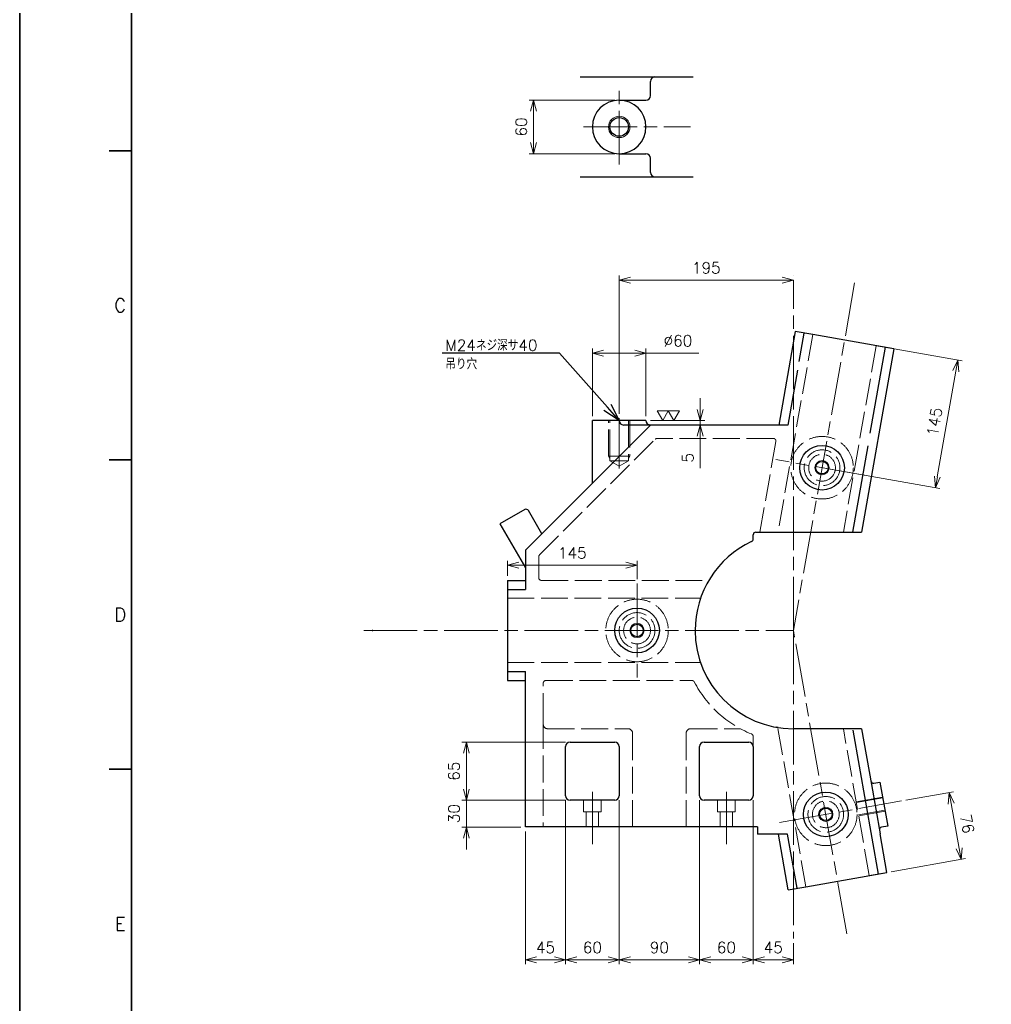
# Model space of a CAD drawing. Header units: millimetres. Extents: x 0 to 4205, y 0 to 2970.
# Drawn here: x 0 to 1088, y 1222 to 2324 of the extents above; entities that cross this region are included whole.
import ezdxf
from ezdxf import colors
from ezdxf.entities.mleader import LeaderData, LeaderLine
from ezdxf.enums import TextEntityAlignment as Align
from ezdxf.math import Vec2, Vec3

# ---------------------------------------------------------------- set-up
doc = ezdxf.new("R2010")
doc.units = ezdxf.units.MM
doc.header["$LTSCALE"] = 5
doc.linetypes.add('AM_ISO02W050', pattern=[7.5, 6, -1.5])
doc.linetypes.add('AM_ISO08W050', pattern=[18, 12, -1.5, 3, -1.5])
doc.layers.get('0').update_dxf_attribs({"lineweight": 0})
doc.layers.get('Defpoints').update_dxf_attribs({"lineweight": 0})
doc.layers.add('A0', color=7, linetype='Continuous')
for name, color, linetype, lineweight in [('AM_0', 7, 'Continuous', 25), ('AM_3', 6, 'AM_ISO02W050', 13), ('AM_4', 4, 'Continuous', 13), ('AM_5', 3, 'Continuous', 13), ('AM_7', 4, 'AM_ISO08W050', 13), ('AUX', 7, 'Continuous', 35)]:
    doc.layers.add(name, color=color, linetype=linetype, lineweight=lineweight)
doc.styles.get("Standard").update_dxf_attribs({"font": 'romans.shx', "bigfont": 'japanese.shx'})
doc.dimstyles.new('AM_JIS', dxfattribs={"dimtxt": 2.5, "dimasz": 2.5, "dimexe": 1, "dimexo": 1, "dimgap": 1.5, "dimtad": 3, "dimdec": 3, "dimdsep": 46, "dimtxsty": 'Standard', "dimblk": 'OPEN30', "dimcen": 0, "dimclrd": 256, "dimclre": 256, "dimclrt": 2, "dimadec": 0, "dimazin": 2, "dimtp": 0.1, "dimtm": 0.1, "dimtfac": 0.71, "dimtdec": 3, "dimtix": 1, "dimtmove": 0, "dimatfit": 3, "dimldrblk": 'OPEN30', "dimfxl": 1, "dimlwd": -1, "dimlwe": -1, "dimarcsym": 0})

# ---------------------------------------------------------------- blocks, each defined once
blk = doc.blocks.new('B1004_MetricCoarse_1_2')
at = {"layer": 'AM_3'}
for p, q in [((40, 12), (0, 12)), ((40, 12), (40, 10.4)), ((40, 12), (42.8, 10.4)), ((40, 10.4), (0, 10.4)), ((40, 10.4), (40, -10.4)), ((40, 10.4), (42.8, 10.4)), ((45, 10.4), (42.8, 10.4)), ((45, -10.4), (45, 10.4)), ((51, 0), (45, 10.4)), ((45, -10.4), (51, 0)), ((0, -10.4), (40, -10.4)), ((40, -12), (42.8, -10.4)), ((40, -10.4), (40, -12)), ((40, -10.4), (42.8, -10.4)), ((42.8, -10.4), (45, -10.4)), ((0, -12), (40, -12))]:
    blk.add_line(p, q, dxfattribs=at)
at = {"layer": 'AM_7'}
blk.add_line((-2.5, 0), (53.5, 0), dxfattribs=at)
at = {"layer": 'AM_3'}
for tag, p, flags in [('IDENT', (0, 0), 3), ('NAME', (0, -1), 1), ('WEIGHT', (0, -9), 1), ('NAME1', (0, -2), 1), ('DEVICE', (0, -3), 1), ('DEVICE1', (0, -4), 1), ('PARTS_NO', (0, -5), 1), ('BOMCOUNT', (0, -6), 1), ('MATERIAL', (0, -7), 1), ('PRICE', (0, -8), 1), ('PROCESS', (0, -10), 1), ('MAKER', (0, -11), 1), ('ITEM1', (0, -12), 1), ('ITEM2', (0, -13), 1), ('ITEM3', (0, -14), 1), ('ITEM4', (0, -15), 1), ('ITEM5', (0, -16), 1), ('ITEM6', (0, -17), 1), ('ITEM7', (0, -18), 1), ('ITEM8', (0, -19), 1), ('ITEM9', (0, -20), 1)]:
    blk.add_attdef(tag, p, '', height=1, dxfattribs=dict(at, flags=flags))
blk = doc.blocks.new('_Open30')
at = {"color": 0, "linetype": 'ByBlock', "lineweight": -2}
for p, q in [((-1, 0.268), (0, 0)), ((0, 0), (-1, -0.268)), ((0, 0), (-1, 0))]:
    blk.add_line(p, q, dxfattribs=at)
blk = doc.blocks.new('*D43')
at = {"layer": 'AM_5'}
for p, q in [((821.1, 1415.4), (821.1, 1266.8)), ((866.1, 1290.5), (866.1, 1266.8)), ((833.6, 1271.8), (853.6, 1271.8))]:
    blk.add_line(p, q, dxfattribs=at)
at = {"layer": 'Defpoints', "color": 0}
for p in [(821.1, 1420.4), (866.1, 1295.5), (866.1, 1271.8)]:
    blk.add_point(p, dxfattribs=at)
at = {"layer": 'AM_5', "xscale": 12.5, "yscale": 12.5, "zscale": 12.5, "rotation": 180}
blk.add_blockref('_Open30', (821.1, 1271.8), dxfattribs=at)
at = {"layer": 'AM_5', "xscale": 12.5, "yscale": 12.5, "zscale": 12.5}
blk.add_blockref('_Open30', (866.1, 1271.8), dxfattribs=at)
at = {"layer": 'AM_5', "color": 2, "insert": (843.6, 1285.5), "char_height": 12.5, "attachment_point": 5}
blk.add_mtext('45', dxfattribs=at)
blk = doc.blocks.new('*D44')
at = {"layer": 'AM_5'}
for p, q in [((761.1, 1450.4), (761.1, 1266.8)), ((821.1, 1450.4), (821.1, 1266.8)), ((808.6, 1271.8), (773.6, 1271.8))]:
    blk.add_line(p, q, dxfattribs=at)
at = {"layer": 'Defpoints', "color": 0}
for p in [(761.1, 1455.4), (821.1, 1455.4), (761.1, 1271.8)]:
    blk.add_point(p, dxfattribs=at)
at = {"layer": 'AM_5', "xscale": 12.5, "yscale": 12.5, "zscale": 12.5}
for p, rotation in [((761.1, 1271.8), 180.000000000729), ((821.1, 1271.8), 7.29e-10)]:
    blk.add_blockref('_Open30', p, dxfattribs=dict(at, rotation=rotation))
at = {"layer": 'AM_5', "color": 2, "insert": (791.1, 1285.5), "char_height": 12.5, "attachment_point": 5}
blk.add_mtext('60', dxfattribs=at)
blk = doc.blocks.new('*D45')
at = {"layer": 'AM_5'}
for p, q in [((671.1, 1450.4), (671.1, 1266.8)), ((761.1, 1450.4), (761.1, 1266.8)), ((748.6, 1271.8), (683.6, 1271.8))]:
    blk.add_line(p, q, dxfattribs=at)
at = {"layer": 'Defpoints', "color": 0}
for p in [(671.1, 1455.4), (761.1, 1455.4), (671.1, 1271.8)]:
    blk.add_point(p, dxfattribs=at)
at = {"layer": 'AM_5', "xscale": 12.5, "yscale": 12.5, "zscale": 12.5}
for p, rotation in [((671.1, 1271.8), 180.00000000073), ((761.1, 1271.8), 7.3e-10)]:
    blk.add_blockref('_Open30', p, dxfattribs=dict(at, rotation=rotation))
at = {"layer": 'AM_5', "color": 2, "insert": (716.1, 1285.5), "char_height": 12.5, "attachment_point": 5}
blk.add_mtext('90', dxfattribs=at)
blk = doc.blocks.new('*D46')
at = {"layer": 'AM_5'}
for p, q in [((611.1, 1450.4), (611.1, 1266.8)), ((671.1, 1450.4), (671.1, 1266.8)), ((658.6, 1271.8), (623.6, 1271.8))]:
    blk.add_line(p, q, dxfattribs=at)
at = {"layer": 'Defpoints', "color": 0}
for p in [(611.1, 1455.4), (671.1, 1455.4), (611.1, 1271.8)]:
    blk.add_point(p, dxfattribs=at)
at = {"layer": 'AM_5', "xscale": 12.5, "yscale": 12.5, "zscale": 12.5}
for p, rotation in [((611.1, 1271.8), 180.000000000608), ((671.1, 1271.8), 6.08e-10)]:
    blk.add_blockref('_Open30', p, dxfattribs=dict(at, rotation=rotation))
at = {"layer": 'AM_5', "color": 2, "insert": (641.1, 1285.5), "char_height": 12.5, "attachment_point": 5}
blk.add_mtext('60', dxfattribs=at)
blk = doc.blocks.new('*D47')
at = {"layer": 'AM_5'}
for p, q in [((611.1, 1450.4), (611.1, 1266.8)), ((566.1, 1415.4), (566.1, 1266.8)), ((598.6, 1271.8), (578.6, 1271.8))]:
    blk.add_line(p, q, dxfattribs=at)
at = {"layer": 'Defpoints', "color": 0}
for p in [(611.1, 1455.4), (566.1, 1420.4), (566.1, 1271.8)]:
    blk.add_point(p, dxfattribs=at)
at = {"layer": 'AM_5', "xscale": 12.5, "yscale": 12.5, "zscale": 12.5, "rotation": 180}
blk.add_blockref('_Open30', (566.1, 1271.8), dxfattribs=at)
at = {"layer": 'AM_5', "xscale": 12.5, "yscale": 12.5, "zscale": 12.5}
blk.add_blockref('_Open30', (611.1, 1271.8), dxfattribs=at)
at = {"layer": 'AM_5', "color": 2, "insert": (588.6, 1285.5), "char_height": 12.5, "attachment_point": 5}
blk.add_mtext('45', dxfattribs=at)
blk = doc.blocks.new('*D48')
at = {"layer": 'AM_5'}
for p, q in [((500, 1462.9), (500, 1475.4)), ((611.1, 1450.4), (495, 1450.4)), ((500, 1420.4), (500, 1450.4)), ((561.1, 1420.4), (495, 1420.4)), ((500, 1407.9), (500, 1395.4))]:
    blk.add_line(p, q, dxfattribs=at)
at = {"layer": 'Defpoints', "color": 0}
for p in [(500, 1450.4), (616.1, 1450.4), (566.1, 1420.4)]:
    blk.add_point(p, dxfattribs=at)
at = {"layer": 'AM_5', "xscale": 12.5, "yscale": 12.5, "zscale": 12.5}
for p, rotation in [((500, 1450.4), 270), ((500, 1420.4), 90)]:
    blk.add_blockref('_Open30', p, dxfattribs=dict(at, rotation=rotation))
at = {"layer": 'AM_5', "color": 2, "insert": (486.2, 1435.4), "char_height": 12.5, "attachment_point": 5, "rotation": 90}
blk.add_mtext('30', dxfattribs=at)
blk = doc.blocks.new('*D49')
at = {"layer": 'AM_5'}
for p, q in [((611.1, 1515.4), (495, 1515.4)), ((500, 1502.9), (500, 1462.9)), ((611.1, 1450.4), (495, 1450.4))]:
    blk.add_line(p, q, dxfattribs=at)
at = {"layer": 'Defpoints', "color": 0}
for p in [(616.1, 1515.4), (500, 1450.4), (616.1, 1450.4)]:
    blk.add_point(p, dxfattribs=at)
at = {"layer": 'AM_5', "xscale": 12.5, "yscale": 12.5, "zscale": 12.5}
for p, rotation in [((500, 1515.4), 90.000000000729), ((500, 1450.4), 270.000000000729)]:
    blk.add_blockref('_Open30', p, dxfattribs=dict(at, rotation=rotation))
at = {"layer": 'AM_5', "color": 2, "insert": (486.2, 1482.9), "char_height": 12.5, "attachment_point": 5, "rotation": 90}
blk.add_mtext('65', dxfattribs=at)
blk = doc.blocks.new('*D51')
at = {"layer": 'AM_5'}
for p, q in [((928.3, 1964.5), (1055.2, 1942.2)), ((1048.1, 1930.7), (1027.2, 1812.5)), ((903.1, 1821.7), (1030, 1799.4))]:
    blk.add_line(p, q, dxfattribs=at)
at = {"layer": 'Defpoints', "color": 0}
for p in [(923.4, 1965.4), (898.2, 1822.6), (1025.1, 1800.2)]:
    blk.add_point(p, dxfattribs=at)
at = {"layer": 'AM_5', "xscale": 12.5, "yscale": 12.5, "zscale": 12.5}
for p, rotation in [((1050.2, 1943), 80.00000000069), ((1025.1, 1800.2), 260.00000000069)]:
    blk.add_blockref('_Open30', p, dxfattribs=dict(at, rotation=rotation))
at = {"layer": 'AM_5', "color": 2, "insert": (1024.1, 1874), "char_height": 12.5, "attachment_point": 5, "rotation": 80}
blk.add_mtext('145', dxfattribs=at)
blk = doc.blocks.new('*D52')
at = {"layer": 'AM_5'}
for p, q in [((641.1, 1880.4), (641.1, 1955.9)), ((701.1, 1880.4), (701.1, 1955.9)), ((653.6, 1950.9), (688.6, 1950.9)), ((701.1, 1950.9), (760.1, 1950.9))]:
    blk.add_line(p, q, dxfattribs=at)
at = {"layer": 'Defpoints', "color": 0}
for p in [(701.1, 1950.9), (641.1, 1875.4), (701.1, 1875.4)]:
    blk.add_point(p, dxfattribs=at)
at = {"layer": 'AM_5', "xscale": 12.5, "yscale": 12.5, "zscale": 12.5}
for p, rotation in [((641.1, 1950.9), 180.000000001008), ((701.1, 1950.9), 1.008e-09)]:
    blk.add_blockref('_Open30', p, dxfattribs=dict(at, rotation=rotation))
at = {"layer": 'AM_5', "color": 2, "insert": (736.9, 1964.7), "char_height": 12.5, "attachment_point": 5}
blk.add_mtext('%%c60', dxfattribs=at)
blk = doc.blocks.new('*D54')
at = {"layer": 'AM_5'}
for p, q in [((671.1, 1882.9), (671.1, 2037.6)), ((853.6, 2032.6), (683.6, 2032.6)), ((866.1, 2037.6), (866.1, 2037.6))]:
    blk.add_line(p, q, dxfattribs=at)
at = {"layer": 'Defpoints', "color": 0}
for p in [(671.1, 2032.6), (866.1, 2032.6), (671.1, 1877.9)]:
    blk.add_point(p, dxfattribs=at)
at = {"layer": 'AM_5', "xscale": 12.5, "yscale": 12.5, "zscale": 12.5, "rotation": 180}
blk.add_blockref('_Open30', (671.1, 2032.6), dxfattribs=at)
at = {"layer": 'AM_5', "xscale": 12.5, "yscale": 12.5, "zscale": 12.5}
blk.add_blockref('_Open30', (866.1, 2032.6), dxfattribs=at)
at = {"layer": 'AM_5', "color": 2, "insert": (768.6, 2046.4), "char_height": 12.5, "attachment_point": 5}
blk.add_mtext('195', dxfattribs=at)
blk = doc.blocks.new('*D55')
at = {"layer": 'AM_5'}
for p, q in [((666.1, 2234.1), (570.2, 2234.1)), ((575.2, 2221.6), (575.2, 2186.6)), ((666.1, 2174.1), (570.2, 2174.1))]:
    blk.add_line(p, q, dxfattribs=at)
at = {"layer": 'Defpoints', "color": 0}
for p in [(671.1, 2234.1), (575.2, 2174.1), (671.1, 2174.1)]:
    blk.add_point(p, dxfattribs=at)
at = {"layer": 'AM_5', "xscale": 12.5, "yscale": 12.5, "zscale": 12.5}
for p, rotation in [((575.2, 2234.1), 90.000000000189), ((575.2, 2174.1), 270.000000000189)]:
    blk.add_blockref('_Open30', p, dxfattribs=dict(at, rotation=rotation))
at = {"layer": 'AM_5', "color": 2, "insert": (561.5, 2204.1), "char_height": 12.5, "attachment_point": 5, "rotation": 90}
blk.add_mtext('60', dxfattribs=at)
blk = doc.blocks.new('*D242')
at = {"layer": 'AM_5'}
for p, q in [((761.8, 1887.9), (761.8, 1900.4)), ((706.1, 1875.4), (766.8, 1875.4)), ((761.8, 1875.4), (761.8, 1870.4)), ((706.1, 1870.4), (766.8, 1870.4)), ((761.8, 1870.4), (761.8, 1822.1)), ((761.8, 1857.9), (761.8, 1845.4))]:
    blk.add_line(p, q, dxfattribs=at)
at = {"layer": 'Defpoints', "color": 0}
for p in [(701.1, 1875.4), (701.1, 1870.4), (761.8, 1870.4)]:
    blk.add_point(p, dxfattribs=at)
at = {"layer": 'AM_5', "xscale": 12.5, "yscale": 12.5, "zscale": 12.5}
for p, rotation in [((761.8, 1875.4), 270), ((761.8, 1870.4), 90)]:
    blk.add_blockref('_Open30', p, dxfattribs=dict(at, rotation=rotation))
at = {"layer": 'AM_5', "color": 2, "insert": (748, 1833.7), "char_height": 12.5, "attachment_point": 5, "rotation": 90}
blk.add_mtext('5', dxfattribs=at)
blk = doc.blocks.new('*D249')
at = {"layer": 'AM_5'}
for p, q in [((546.1, 1701.4), (546.1, 1718.5)), ((558.6, 1713.5), (678.6, 1713.5)), ((691.1, 1697.9), (691.1, 1718.5))]:
    blk.add_line(p, q, dxfattribs=at)
at = {"layer": 'Defpoints', "color": 0}
for p in [(691.1, 1713.5), (546.1, 1696.4), (691.1, 1692.9)]:
    blk.add_point(p, dxfattribs=at)
at = {"layer": 'AM_5', "xscale": 12.5, "yscale": 12.5, "zscale": 12.5, "rotation": 180}
blk.add_blockref('_Open30', (546.1, 1713.5), dxfattribs=at)
at = {"layer": 'AM_5', "xscale": 12.5, "yscale": 12.5, "zscale": 12.5}
blk.add_blockref('_Open30', (691.1, 1713.5), dxfattribs=at)
at = {"layer": 'AM_5', "color": 2, "insert": (618.6, 1727.2), "char_height": 12.5, "attachment_point": 5}
blk.add_mtext('145', dxfattribs=at)
blk = doc.blocks.new('*D252')
at = {"layer": 'AM_5'}
for p, q in [((992, 1450.4), (1045.5, 1459.8)), ((1051.6, 1396.4), (1042.8, 1446.6)), ((975.7, 1370.3), (1058.7, 1385))]:
    blk.add_line(p, q, dxfattribs=at)
at = {"layer": 'Defpoints', "color": 0}
for p in [(1040.6, 1458.9), (987.1, 1449.5), (970.7, 1369.5)]:
    blk.add_point(p, dxfattribs=at)
at = {"layer": 'AM_5', "xscale": 12.5, "yscale": 12.5, "zscale": 12.5}
for p, rotation in [((1040.6, 1458.9), 100.000000000749), ((1053.8, 1384.1), 280.000000000749)]:
    blk.add_blockref('_Open30', p, dxfattribs=dict(at, rotation=rotation))
at = {"layer": 'AM_5', "color": 2, "insert": (1060.7, 1423.9), "char_height": 12.5, "attachment_point": 5, "rotation": 280}
blk.add_mtext('76', dxfattribs=at)

msp = doc.modelspace()

# ---------------------------------------------------------------- linework, layer by layer
at = {"layer": 'A0', "color": 5, "linetype": 'Continuous'}
msp.add_point((394.988, 1640.4031), dxfattribs=at)
at = {"layer": 'AM_0'}
for p, q in [((627.33, 2260.0941), (754.0615, 2260.0941)), ((706.1007, 2239.0941), (706.1007, 2255.0941)), ((671.1007, 2234.0941), (701.1007, 2234.0941)), ((671.1007, 2174.0941), (701.1007, 2174.0941)), ((706.1007, 2153.0941), (706.1007, 2169.0941)), ((627.33, 2148.0941), (754.0615, 2148.0941)), ((868.2554, 1975.114), (849.792, 1870.4031)), ((887.9515, 1971.641), (868.2554, 1975.114)), ((887.9515, 1971.641), (868.2554, 1975.114)), ((872.4675, 1941.4144), (878.1034, 1973.3775)), ((978.5538, 1955.6654), (887.9515, 1971.641)), ((978.5538, 1955.6654), (942.3605, 1750.4031)), ((968.7057, 1957.4019), (951.7848, 1861.4383)), ((978.5538, 1955.6654), (958.8577, 1959.1384)), ((870.7663, 1931.7664), (859.9463, 1870.4031)), ((641.1007, 1805.4031), (641.1007, 1875.4031)), ((701.1007, 1875.4031), (641.1007, 1875.4031)), ((584.3831, 1748.6855), (706.1007, 1870.4031)), ((706.1007, 1870.4031), (676.1007, 1870.4031)), ((859.9463, 1870.4031), (706.1007, 1870.4031)), ((949.2731, 1847.1941), (932.2063, 1750.4031)), ((565.3521, 1775.6482), (537.6393, 1759.6482)), ((584.3831, 1748.6855), (569.4501, 1774.5502)), ((537.6393, 1759.6482), (566.1007, 1710.3516)), ((584.3831, 1748.6855), (566.1007, 1730.4031)), ((821.1007, 1742.7017), (821.1007, 1747.4031)), ((824.1007, 1750.4031), (942.3605, 1750.4031)), ((566.1007, 1730.4031), (566.1007, 1710.3516)), ((566.1007, 1710.3516), (566.1007, 1686.4031)), ((546.1007, 1696.4031), (546.1007, 1676.4031)), ((546.1007, 1696.4031), (566.1007, 1696.4031)), ((546.1007, 1696.4031), (546.1007, 1604.4031)), ((546.1007, 1686.4031), (566.1007, 1686.4031)), ((546.1007, 1604.4031), (546.1007, 1584.4031)), ((546.1007, 1604.4031), (546.1007, 1584.4031)), ((546.1007, 1594.4031), (566.1007, 1594.4031)), ((566.1007, 1420.4031), (566.1007, 1594.4031)), ((546.1007, 1584.4031), (566.1007, 1584.4031)), ((849.2235, 1531.6821), (846.9994, 1532.0743)), ((942.3605, 1530.4031), (866.1007, 1530.4031)), ((932.5125, 1528.6667), (960.8916, 1367.7207)), ((942.3605, 1530.4031), (953.3748, 1467.938)), ((611.1007, 1455.4031), (611.1007, 1510.4031)), ((616.1007, 1515.4031), (666.1007, 1515.4031)), ((671.1007, 1510.4031), (671.1007, 1455.4031)), ((761.1007, 1455.4031), (761.1007, 1510.4031)), ((766.1007, 1515.4031), (816.1007, 1515.4031)), ((821.1007, 1510.4031), (821.1007, 1455.4031)), ((953.3748, 1467.938), (963.0991, 1412.7888)), ((956.1556, 1469.4437), (963.0493, 1470.6593)), ((963.0493, 1470.6593), (971.7317, 1421.4189)), ((666.1007, 1450.4031), (616.1007, 1450.4031)), ((816.1007, 1450.4031), (766.1007, 1450.4031)), ((826.1007, 1420.4031), (566.1007, 1420.4031)), ((826.1007, 1420.4031), (566.1007, 1420.4031)), ((826.1007, 1420.4031), (826.1007, 1412.8173)), ((826.1007, 1420.4031), (826.1007, 1412.4031)), ((841.1007, 1412.4031), (826.1007, 1412.4031)), ((859.5936, 1412.4031), (841.1007, 1412.4031)), ((860.4412, 1350.0086), (849.4394, 1412.4031)), ((870.2893, 1351.7451), (859.5936, 1412.4031)), ((970.7397, 1369.4572), (963.0991, 1412.7888)), ((971.7317, 1421.4189), (964.838, 1420.2034)), ((880.1373, 1353.4816), (970.7397, 1369.4572)), ((951.0435, 1365.9843), (970.7397, 1369.4572)), ((860.4412, 1350.0086), (880.1373, 1353.4816)), ((860.4412, 1350.0086), (880.1373, 1353.4816))]:
    msp.add_line(p, q, dxfattribs=at)
for centre, radius in [((671.1007, 2204.0941), 10.376), ((898.2256, 1822.5926), 25), ((898.2256, 1822.5926), 7), ((691.1007, 1640.4031), 25), ((691.1007, 1640.4031), 7), ((902.3932, 1434.5783), 25), ((902.3932, 1434.5783), 7)]:
    msp.add_circle(centre, radius, dxfattribs=at)
for centre, radius, start, end in [((711.1007, 2255.0941), 5, 90, 180), ((701.1007, 2239.0941), 5, 270, 0), ((671.1007, 2204.0941), 30, 180, 90), ((671.1007, 2204.0941), 30, 90, 180), ((701.1007, 2169.0941), 5, 0, 90), ((711.1007, 2153.0941), 5, 180, 270), ((676.1007, 1875.4031), 5, 180, 270), ((706.1007, 1875.4031), 5, 180, 270), ((566.8521, 1773.0502), 3, 30, 120), ((818.1007, 1742.7017), 3, 295.1366605, 0), ((824.1007, 1747.4031), 3, 90, 180), ((866.1007, 1640.4031), 110, 115.1366605, 180), ((866.1007, 1640.4031), 110, 180, 270), ((616.1007, 1510.4031), 5, 90, 180), ((666.1007, 1510.4031), 5, 0, 90), ((766.1007, 1510.4031), 5, 90, 180), ((816.1007, 1510.4031), 5, 0, 90), ((955.8083, 1472.4288), 3, 190, 280), ((616.1007, 1455.4031), 5, 180, 270), ((666.1007, 1455.4031), 5, 270, 0), ((766.1007, 1455.4031), 5, 180, 270), ((816.1007, 1455.4031), 5, 270, 0), ((965.359, 1417.2489), 3, 100, 190)]:
    msp.add_arc(centre, radius, start, end, dxfattribs=at)
at = {"layer": 'AM_3'}
for p, q in [((887.9515, 1971.641), (848.9413, 1750.4031)), ((958.8577, 1959.1384), (922.052, 1750.4031)), ((581.9794, 1725.0686), (711.4352, 1854.5245)), ((843.5718, 1855.4031), (713.5565, 1855.4031)), ((846.5263, 1851.8822), (828.6328, 1750.4031)), ((581.1007, 1722.9473), (581.1007, 1699.4031)), ((584.1007, 1696.4031), (771.4223, 1696.4031)), ((546.1007, 1676.4031), (762.1584, 1676.4031)), ((546.1007, 1604.4031), (762.1584, 1604.4031)), ((586.1007, 1540.4031), (586.1007, 1581.4031)), ((589.1007, 1584.4031), (752.5093, 1584.4031)), ((586.1007, 1540.4031), (586.1007, 1535.4031)), ((586.1007, 1537.9031), (586.1007, 1420.4031)), ((591.1007, 1530.4031), (681.1007, 1530.4031)), ((686.1007, 1525.4031), (686.1007, 1420.4031)), ((746.1007, 1420.4031), (746.1007, 1525.4031)), ((751.1007, 1530.4031), (806.729, 1530.4031)), ((821.1007, 1521.744), (821.1007, 1420.4031)), ((880.1373, 1353.4816), (848.697, 1531.7886)), ((951.0435, 1365.9843), (922.052, 1530.4031)), ((631.1007, 1450.4031), (631.1007, 1437.4031)), ((651.1007, 1450.4031), (651.1007, 1437.4031)), ((781.1007, 1450.4031), (781.1007, 1437.4031)), ((801.1007, 1450.4031), (801.1007, 1437.4031)), ((966.0013, 1453.9176), (936.4571, 1448.7081)), ((966.1749, 1452.9327), (936.6307, 1447.7233)), ((631.1007, 1437.4031), (651.1007, 1437.4031)), ((634.1007, 1437.4031), (634.1007, 1420.4031)), ((648.1007, 1437.4031), (648.1007, 1420.4031)), ((781.1007, 1437.4031), (801.1007, 1437.4031)), ((784.1007, 1437.4031), (784.1007, 1420.4031)), ((798.1007, 1437.4031), (798.1007, 1420.4031)), ((968.606, 1439.1454), (939.0618, 1433.936)), ((968.7797, 1438.1606), (939.2354, 1432.9512))]:
    msp.add_line(p, q, dxfattribs=at)
for centre, radius in [((898.2256, 1822.5926), 35), ((898.2256, 1822.5926), 20), ((898.2256, 1822.5926), 15), ((691.1007, 1640.4031), 35), ((691.1007, 1640.4031), 20), ((691.1007, 1640.4031), 15), ((902.3932, 1434.5783), 35), ((902.3932, 1434.5783), 20), ((902.3932, 1434.5783), 15)]:
    msp.add_circle(centre, radius, dxfattribs=at)
for centre, radius, start, end in [((713.5565, 1852.4031), 3, 90, 135), ((843.5718, 1852.4031), 3, 350, 90), ((584.1007, 1722.9473), 3, 135, 180), ((584.1007, 1699.4031), 3, 180, 270), ((589.1007, 1581.4031), 3, 90, 180), ((752.5093, 1581.4031), 3, 27.4476192, 90), ((866.1007, 1640.4031), 125, 207.4476192, 247.9756872), ((591.1007, 1535.4031), 5, 180, 270), ((681.1007, 1525.4031), 5, 0, 90), ((751.1007, 1525.4031), 5, 90, 180), ((818.1007, 1521.744), 3, 0, 67.9756872)]:
    msp.add_arc(centre, radius, start, end, dxfattribs=at)
at = {"layer": 'AM_4'}
for centre, radius in [((671.1007, 2204.0941), 12), ((898.2256, 1822.5926), 8), ((691.1007, 1640.4031), 8), ((902.3932, 1434.5783), 8)]:
    msp.add_circle(centre, radius, dxfattribs=at)
at = {"layer": 'AM_5'}
for p, q in [((726.1007, 1886.2285), (713.6007, 1886.2285)), ((713.6007, 1886.2285), (719.8507, 1875.4031)), ((726.1007, 1886.2285), (719.8507, 1875.4031)), ((738.6007, 1886.2285), (726.1007, 1886.2285)), ((726.1007, 1886.2285), (732.3507, 1875.4031)), ((738.6007, 1886.2285), (732.3507, 1875.4031))]:
    msp.add_line(p, q, dxfattribs=at)
at = {"layer": 'AM_7'}
for p, q in [((671.1007, 2161.98), (671.1007, 2246.7783)), ((631.1007, 2204.0941), (751.1007, 2204.0941)), ((866.1007, 1640.4031), (866.1007, 2032.6124)), ((934.6917, 2029.4022), (866.1007, 1640.4031)), ((949.928, 1813.476), (846.5232, 1831.7091)), ((691.1007, 1692.9031), (691.1007, 1587.9031)), ((385.1007, 1640.4031), (866.1007, 1640.4031)), ((926.0093, 1300.6445), (866.1007, 1640.4031)), ((866.1007, 1640.4031), (866.1007, 1295.498)), ((641.1007, 1459.9031), (641.1007, 1401.2528)), ((791.1007, 1459.9031), (791.1007, 1401.2528)), ((850.6908, 1425.4618), (987.1132, 1449.5167))]:
    msp.add_line(p, q, dxfattribs=at)
at = {"layer": 'AUX'}
for p, q in [((125, 2177.5), (100, 2177.5)), ((125, 1831.25), (100, 1831.25)), ((125, 1485), (100, 1485))]:
    msp.add_line(p, q, dxfattribs=at)
for points in [[(0, 0), (4205, 0), (4205, 2970), (0, 2970)], [(125, 100), (4105, 100), (4105, 2870), (125, 2870)]]:
    msp.add_lwpolyline(points, close=True, dxfattribs=at)

# ---------------------------------------------------------------- block references
at = {"layer": 'AM_0', "xscale": -1, "rotation": 90.000000000729}
msp.add_blockref('B1004_MetricCoarse_1_2', (671.1007, 1875.4031), dxfattribs=at)

# ---------------------------------------------------------------- texts
at = {"layer": 'AUX', "color": 2, "lineweight": 13}
for s, p in [('C', (112.5, 2004.375)), ('D', (112.5, 1658.125)), ('E', (112.5, 1311.875))]:
    msp.add_text(s, height=15, dxfattribs=at).set_placement(p, align=Align.MIDDLE)

# ---------------------------------------------------------------- dimensions: what is measured, and where the dimension line sits
at = {"layer": 'AM_5'}
for p1, p2, distance, picture, middle in [((671.1007, 2234.0941), (671.1007, 2174.0941), -95.8721, '*D55', (561.4786, 2204.0941)), ((923.4046, 1965.3897), (898.2256, 1822.5926), 128.7978, '*D51', (1024.115, 1874.0133)), ((616.1007, 1515.4031), (616.1007, 1450.4031), -116.1476, '*D49', (486.2031, 1482.9031)), ((671.1007, 1455.4031), (611.1007, 1455.4031), 183.627, '*D46', (641.1007, 1285.5262)), ((761.1007, 1455.4031), (671.1007, 1455.4031), 183.627, '*D45', (716.1007, 1285.5262)), ((821.1007, 1455.4031), (761.1007, 1455.4031), 183.627, '*D44', (791.1007, 1285.5262))]:
    dim = msp.add_aligned_dim(p1=p1, p2=p2, distance=distance, dimstyle='AM_JIS', override={"dimscale": 5}, dxfattribs=at)
    dim.commit()
    dim.dimension.update_dxf_attribs({"geometry": picture, "text_midpoint": middle})
for base, p1, p2, picture, middle in [((671.1007, 2032.6124), (866.1007, 2032.6124), (671.1007, 1877.9031), '*D54', (768.6007, 2046.3624)), ((691.1007, 1713.4992), (546.1007, 1696.4031), (691.1007, 1692.9031), '*D249', (618.6007, 1727.2492)), ((566.1007, 1271.7762), (611.1007, 1455.4031), (566.1007, 1420.4031), '*D47', (588.6007, 1285.5262)), ((866.1007, 1271.7762), (821.1007, 1420.4031), (866.1007, 1295.498), '*D43', (843.6007, 1285.5262))]:
    dim = msp.add_linear_dim(base=base, p1=p1, p2=p2, dimstyle='AM_JIS', override={"dimscale": 5}, dxfattribs=at)
    dim.commit()
    dim.dimension.update_dxf_attribs({"geometry": picture, "text_midpoint": middle})
dim = msp.add_linear_dim(base=(701.1007, 1950.916), p1=(641.1007, 1875.4031), p2=(701.1007, 1875.4031), angle=0, text='%%c<>', dimstyle='AM_JIS', override={"dimscale": 5, "dimpost": '<>'}, dxfattribs=at)
dim.commit()
dim.dimension.update_dxf_attribs({"geometry": '*D52', "text_midpoint": (736.8745, 1950.916), "dimtype": 161})
dim = msp.add_linear_dim(base=(761.7898, 1870.4031), p1=(701.1007, 1875.4031), p2=(701.1007, 1870.4031), angle=270, dimstyle='AM_JIS', override={"dimscale": 5}, dxfattribs=at)
dim.commit()
dim.dimension.update_dxf_attribs({"geometry": '*D242', "text_midpoint": (761.7898, 1833.7365), "dimtype": 161})
for base, p1, p2, angle, picture, middle in [((499.9531, 1450.4031), (566.1007, 1420.4031), (616.1007, 1450.4031), 90, '*D48', (486.2031, 1435.4031)), ((1040.5949, 1458.947), (970.7397, 1369.4572), (987.1132, 1449.5167), 100, '*D252', (1060.7346, 1423.912))]:
    dim = msp.add_linear_dim(base=base, p1=p1, p2=p2, angle=angle, dimstyle='AM_JIS', override={"dimscale": 5}, dxfattribs=at)
    dim.commit()
    dim.dimension.update_dxf_attribs({"geometry": picture, "text_midpoint": middle})

# ---------------------------------------------------------------- leaders
ml = msp.add_multileader_mtext('Standard', dxfattribs=at)
ml.set_content('\\C2;M24ネジ深サ40\\P吊り穴')
ml.set_leader_properties()
ml.set_arrow_properties(name='OPEN30')
ml.build(insert=Vec2(0, 0))
ml.multileader.update_dxf_attribs({"has_dogleg": 0, "text_left_attachment_type": 6, "text_right_attachment_type": 6, "dogleg_length": 1.8, "arrow_head_size": 20})
ctx = ml.context
ctx.base_point, ctx.char_height, ctx.arrow_head_size, ctx.landing_gap_size, ctx.plane_origin = Vec3(466.4686, 1950.916), 12.5, 20, 10, Vec3(-405.0936, 947.6887)
ctx.left_attachment, ctx.right_attachment = 6, 6
notes = []
notes.append((ctx, [(0, (1, 1, 0), (606.0067, 1950.916), (-1, 0), 1.8, [(0, [(671.1734, 1875.3418)], 0, [])])]))
ctx.mtext.insert = Vec3(476.4686, 1965.916)
for ctx, leaders in notes:
    for number, flags, end, landing, length, lines in leaders:
        leader = LeaderData()
        leader.index, (leader.has_last_leader_line, leader.has_dogleg_vector, leader.attachment_direction) = number, flags
        leader.last_leader_point, leader.dogleg_vector, leader.dogleg_length = Vec3(end), Vec3(landing), length
        for number, points, colour, breaks in lines:
            line = LeaderLine()
            line.index, line.vertices, line.color, line.breaks = number, Vec3.list(points), colors.encode_raw_color(colour), breaks
            leader.lines.append(line)
        ctx.leaders.append(leader)

doc.saveas('drawing.dxf')
